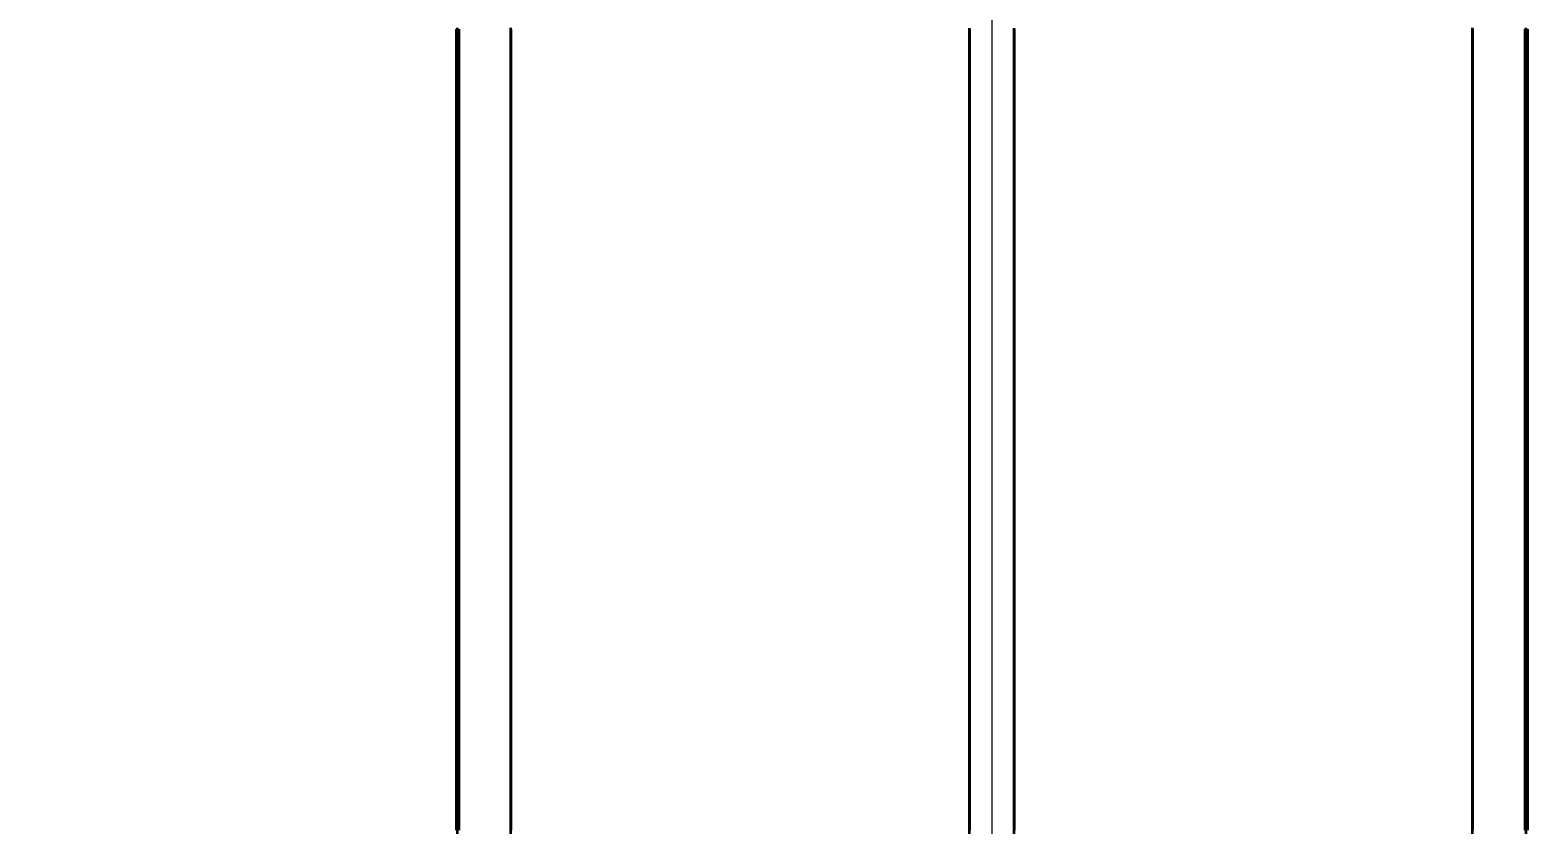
# Model space of a CAD drawing. Header units: millimetres. Extents: x 0 to 2382, y 0 to 420.
# Drawn here: x 179.2 to 187.6, y 115.68 to 120.15 of the extents above; entities that cross this region are included whole.
import ezdxf

# ---------------------------------------------------------------- set-up
doc = ezdxf.new("R2010")
doc.units = ezdxf.units.MM
doc.linetypes.add('IRAM-E-TRAZOS', pattern=[5, 4, -1])
for name, color, linetype, lineweight in [('01-VISIBLE', 7, 'CONTINUOUS', 70), ('02-OCULTA', 4, 'IRAM-E-TRAZOS', 35), ('04-COTA', 3, 'CONTINUOUS', 18)]:
    doc.layers.add(name, color=color, linetype=linetype, lineweight=lineweight)
doc.styles.add('ISO3098', font='isocpeur.ttf')
doc.dimstyles.new('FLAMA-IRAM', dxfattribs={"dimtxt": 3.5, "dimasz": 3.5, "dimexe": 2, "dimexo": 1.5, "dimgap": 1, "dimtad": 1, "dimdec": 1, "dimtxsty": 'ISO3098', "dimblk": 'IRAM_FLECHA', "dimblk1": 'IRAM_FLECHA', "dimblk2": 'IRAM_FLECHA', "dimcen": 2.5, "dimclrd": 256, "dimclre": 256, "dimclrt": 256, "dimazin": 3, "dimtfac": 1, "dimtmove": 0, "dimatfit": 3, "dimlwd": 18, "dimlwe": 18})

# ---------------------------------------------------------------- blocks, each defined once
blk = doc.blocks.new('IRAM_FLECHA')
blk.add_solid([(0, 0), (-1, 0.125), (-1, -0.125)])

msp = doc.modelspace()

# ---------------------------------------------------------------- linework, layer by layer
at = {"layer": '01-VISIBLE'}
for points in [[(181.6, 120.15), (181.6, 120.1), (181.6, 120.05), (181.6, 120), (181.6, 119.95), (181.6, 119.9), (181.6, 119.85), (181.6, 119.8), (181.6, 119.75), (181.6, 119.7), (181.6, 119.65), (181.6, 119.6), (181.6, 119.55), (181.6, 119.5), (181.6, 119.45), (181.6, 119.4), (181.6, 119.35), (181.6, 119.3), (181.6, 119.25), (181.6, 119.2), (181.6, 119.15), (181.6, 119.1), (181.6, 119.05), (181.6, 119), (181.6, 118.95), (181.6, 118.9), (181.6, 118.85), (181.6, 118.8), (181.6, 118.75), (181.6, 118.7), (181.6, 118.65), (181.6, 118.6), (181.6, 118.55), (181.6, 118.5), (181.6, 118.45), (181.6, 118.4), (181.6, 118.35), (181.6, 118.3), (181.6, 118.25), (181.6, 118.2), (181.6, 118.15), (181.6, 118.1), (181.6, 118.05), (181.6, 118), (181.6, 117.95), (181.6, 117.9), (181.6, 117.85), (181.6, 117.8), (181.6, 117.75), (181.6, 117.7), (181.6, 117.65), (181.6, 117.6), (181.6, 117.55), (181.6, 117.5), (181.6, 117.45), (181.6, 117.4), (181.6, 117.35), (181.6, 117.3), (181.6, 117.25), (181.6, 117.2), (181.6, 117.15), (181.6, 117.1), (181.6, 117.05), (181.6, 117), (181.6, 116.95), (181.6, 116.9), (181.6, 116.85), (181.6, 116.8), (181.6, 116.75), (181.6, 116.7), (181.6, 116.65), (181.6, 116.6), (181.6, 116.55), (181.6, 116.5), (181.6, 116.45), (181.6, 116.4), (181.6, 116.35), (181.6, 116.3), (181.6, 116.25), (181.6, 116.2), (181.6, 116.15), (181.6, 116.1), (181.6, 116.05), (181.6, 116), (181.6, 115.95), (181.6, 115.9), (181.6, 115.85), (181.6, 115.8), (181.6, 115.75), (181.6, 115.7), (181.6, 115.65)], [(187.6, 120.15), (187.6, 120.1), (187.6, 120.05), (187.6, 120), (187.6, 119.95), (187.6, 119.9), (187.6, 119.85), (187.6, 119.8), (187.6, 119.75), (187.6, 119.7), (187.6, 119.65), (187.6, 119.6), (187.6, 119.55), (187.6, 119.5), (187.6, 119.45), (187.6, 119.4), (187.6, 119.35), (187.6, 119.3), (187.6, 119.25), (187.6, 119.2), (187.6, 119.15), (187.6, 119.1), (187.6, 119.05), (187.6, 119), (187.6, 118.95), (187.6, 118.9), (187.6, 118.85), (187.6, 118.8), (187.6, 118.75), (187.6, 118.7), (187.6, 118.65), (187.6, 118.6), (187.6, 118.55), (187.6, 118.5), (187.6, 118.45), (187.6, 118.4), (187.6, 118.35), (187.6, 118.3), (187.6, 118.25), (187.6, 118.2), (187.6, 118.15), (187.6, 118.1), (187.6, 118.05), (187.6, 118), (187.6, 117.95), (187.6, 117.9), (187.6, 117.85), (187.6, 117.8), (187.6, 117.75), (187.6, 117.7), (187.6, 117.65), (187.6, 117.6), (187.6, 117.55), (187.6, 117.5), (187.6, 117.45), (187.6, 117.4), (187.6, 117.35), (187.6, 117.3), (187.6, 117.25), (187.6, 117.2), (187.6, 117.15), (187.6, 117.1), (187.6, 117.05), (187.6, 117), (187.6, 116.95), (187.6, 116.9), (187.6, 116.85), (187.6, 116.8), (187.6, 116.75), (187.6, 116.7), (187.6, 116.65), (187.6, 116.6), (187.6, 116.55), (187.6, 116.5), (187.6, 116.45), (187.6, 116.4), (187.6, 116.35), (187.6, 116.3), (187.6, 116.25), (187.6, 116.2), (187.6, 116.15), (187.6, 116.1), (187.6, 116.05), (187.6, 116), (187.6, 115.95), (187.6, 115.9), (187.6, 115.85), (187.6, 115.8), (187.6, 115.75), (187.6, 115.7), (187.6, 115.65)]]:
    msp.add_lwpolyline(points, dxfattribs=at)
at = {"layer": '02-OCULTA'}
for points in [[(181.6, 115.684), (181.6, 115.747), (181.6, 115.81), (181.6, 115.873), (181.6, 115.936), (181.6, 115.999), (181.6, 116.062), (181.6, 116.125), (181.6, 116.188), (181.6, 116.251), (181.6, 116.314), (181.6, 116.377), (181.6, 116.44), (181.6, 116.503), (181.6, 116.566), (181.6, 116.629), (181.6, 116.692), (181.6, 116.755), (181.6, 116.818), (181.6, 116.881), (181.6, 116.944), (181.6, 117.007), (181.6, 117.07), (181.6, 117.133), (181.6, 117.196), (181.6, 117.259), (181.6, 117.322), (181.6, 117.385), (181.6, 117.448), (181.6, 117.511), (181.6, 117.574), (181.6, 117.637), (181.6, 117.7), (181.6, 117.763), (181.6, 117.826), (181.6, 117.889), (181.6, 117.952), (181.6, 118.015), (181.6, 118.078), (181.6, 118.141), (181.6, 118.204), (181.6, 118.267), (181.6, 118.33), (181.6, 118.393), (181.6, 118.456), (181.6, 118.519), (181.6, 118.582), (181.6, 118.645), (181.6, 118.708), (181.6, 118.771), (181.6, 118.834), (181.6, 118.897), (181.6, 118.96), (181.6, 119.023), (181.6, 119.086), (181.6, 119.149), (181.6, 119.212), (181.6, 119.275), (181.6, 119.338), (181.6, 119.401), (181.6, 119.464), (181.6, 119.527), (181.6, 119.59), (181.6, 119.653), (181.6, 119.716), (181.6, 119.779), (181.6, 119.842), (181.6, 119.905), (181.6, 119.968), (181.6, 120.031), (181.6, 120.094), (181.6, 120.157)], [(181.6, 115.6), (181.6, 115.6875), (181.6, 115.775), (181.6, 115.8625), (181.6, 115.95), (181.6, 116.0375), (181.6, 116.125), (181.6, 116.2125), (181.6, 116.3), (181.6, 116.3875), (181.6, 116.475), (181.6, 116.5625), (181.6, 116.65), (181.6, 116.7375), (181.6, 116.825), (181.6, 116.9125), (181.6, 117), (181.6, 117.0875), (181.6, 117.175), (181.6, 117.2625), (181.6, 117.35), (181.6, 117.4375), (181.6, 117.525), (181.6, 117.6125), (181.6, 117.7), (181.6, 117.7875), (181.6, 117.875), (181.6, 117.9625), (181.6, 118.05), (181.6, 118.1375), (181.6, 118.225), (181.6, 118.3125), (181.6, 118.4), (181.6, 118.4875), (181.6, 118.575), (181.6, 118.6625), (181.6, 118.75), (181.6, 118.8375), (181.6, 118.925), (181.6, 119.0125), (181.6, 119.1), (181.6, 119.1875), (181.6, 119.275), (181.6, 119.3625), (181.6, 119.45), (181.6, 119.5375), (181.6, 119.625), (181.6, 119.7125), (181.6, 119.8), (181.6, 119.8875), (181.6, 119.975), (181.6, 120.0625), (181.6, 120.15)], [(181.6, 120.15), (181.6, 120.1), (181.6, 120.05), (181.6, 120), (181.6, 119.95), (181.6, 119.9), (181.6, 119.85), (181.6, 119.8), (181.6, 119.75), (181.6, 119.7), (181.6, 119.65), (181.6, 119.6), (181.6, 119.55), (181.6, 119.5), (181.6, 119.45), (181.6, 119.4), (181.6, 119.35), (181.6, 119.3), (181.6, 119.25), (181.6, 119.2), (181.6, 119.15), (181.6, 119.1), (181.6, 119.05), (181.6, 119), (181.6, 118.95), (181.6, 118.9), (181.6, 118.85), (181.6, 118.8), (181.6, 118.75), (181.6, 118.7), (181.6, 118.65), (181.6, 118.6), (181.6, 118.55), (181.6, 118.5), (181.6, 118.45), (181.6, 118.4), (181.6, 118.35), (181.6, 118.3), (181.6, 118.25), (181.6, 118.2), (181.6, 118.15), (181.6, 118.1), (181.6, 118.05), (181.6, 118), (181.6, 117.95), (181.6, 117.9), (181.6, 117.85), (181.6, 117.8), (181.6, 117.75), (181.6, 117.7), (181.6, 117.65), (181.6, 117.6), (181.6, 117.55), (181.6, 117.5), (181.6, 117.45), (181.6, 117.4), (181.6, 117.35), (181.6, 117.3), (181.6, 117.25), (181.6, 117.2), (181.6, 117.15), (181.6, 117.1), (181.6, 117.05), (181.6, 117), (181.6, 116.95), (181.6, 116.9), (181.6, 116.85), (181.6, 116.8), (181.6, 116.75), (181.6, 116.7), (181.6, 116.65), (181.6, 116.6), (181.6, 116.55), (181.6, 116.5), (181.6, 116.45), (181.6, 116.4), (181.6, 116.35), (181.6, 116.3), (181.6, 116.25), (181.6, 116.2), (181.6, 116.15), (181.6, 116.1), (181.6, 116.05), (181.6, 116), (181.6, 115.95), (181.6, 115.9), (181.6, 115.85), (181.6, 115.8), (181.6, 115.75), (181.6, 115.7), (181.6, 115.65)], [(181.9, 115.684), (181.9, 115.747), (181.9, 115.81), (181.9, 115.873), (181.9, 115.936), (181.9, 115.999), (181.9, 116.062), (181.9, 116.125), (181.9, 116.188), (181.9, 116.251), (181.9, 116.314), (181.9, 116.377), (181.9, 116.44), (181.9, 116.503), (181.9, 116.566), (181.9, 116.629), (181.9, 116.692), (181.9, 116.755), (181.9, 116.818), (181.9, 116.881), (181.9, 116.944), (181.9, 117.007), (181.9, 117.07), (181.9, 117.133), (181.9, 117.196), (181.9, 117.259), (181.9, 117.322), (181.9, 117.385), (181.9, 117.448), (181.9, 117.511), (181.9, 117.574), (181.9, 117.637), (181.9, 117.7), (181.9, 117.763), (181.9, 117.826), (181.9, 117.889), (181.9, 117.952), (181.9, 118.015), (181.9, 118.078), (181.9, 118.141), (181.9, 118.204), (181.9, 118.267), (181.9, 118.33), (181.9, 118.393), (181.9, 118.456), (181.9, 118.519), (181.9, 118.582), (181.9, 118.645), (181.9, 118.708), (181.9, 118.771), (181.9, 118.834), (181.9, 118.897), (181.9, 118.96), (181.9, 119.023), (181.9, 119.086), (181.9, 119.149), (181.9, 119.212), (181.9, 119.275), (181.9, 119.338), (181.9, 119.401), (181.9, 119.464), (181.9, 119.527), (181.9, 119.59), (181.9, 119.653), (181.9, 119.716), (181.9, 119.779), (181.9, 119.842), (181.9, 119.905), (181.9, 119.968), (181.9, 120.031), (181.9, 120.094), (181.9, 120.157)], [(181.9, 115.63), (181.9, 115.692), (181.9, 115.754), (181.9, 115.816), (181.9, 115.878), (181.9, 115.94), (181.9, 116.002), (181.9, 116.064), (181.9, 116.126), (181.9, 116.188), (181.9, 116.25), (181.9, 116.312), (181.9, 116.374), (181.9, 116.436), (181.9, 116.498), (181.9, 116.56), (181.9, 116.622), (181.9, 116.684), (181.9, 116.746), (181.9, 116.808), (181.9, 116.87), (181.9, 116.932), (181.9, 116.994), (181.9, 117.056), (181.9, 117.118), (181.9, 117.18), (181.9, 117.242), (181.9, 117.304), (181.9, 117.366), (181.9, 117.428), (181.9, 117.49), (181.9, 117.552), (181.9, 117.614), (181.9, 117.676), (181.9, 117.738), (181.9, 117.8), (181.9, 117.862), (181.9, 117.924), (181.9, 117.986), (181.9, 118.048), (181.9, 118.11), (181.9, 118.172), (181.9, 118.234), (181.9, 118.296), (181.9, 118.358), (181.9, 118.42), (181.9, 118.482), (181.9, 118.544), (181.9, 118.606), (181.9, 118.668), (181.9, 118.73), (181.9, 118.792), (181.9, 118.854), (181.9, 118.916), (181.9, 118.978), (181.9, 119.04), (181.9, 119.102), (181.9, 119.164), (181.9, 119.226), (181.9, 119.288), (181.9, 119.35), (181.9, 119.412), (181.9, 119.474), (181.9, 119.536), (181.9, 119.598), (181.9, 119.66), (181.9, 119.722), (181.9, 119.784), (181.9, 119.846), (181.9, 119.908), (181.9, 119.97), (181.9, 120.032), (181.9, 120.094), (181.9, 120.156)], [(181.9, 120.15), (181.9, 120.1), (181.9, 120.05), (181.9, 120), (181.9, 119.95), (181.9, 119.9), (181.9, 119.85), (181.9, 119.8), (181.9, 119.75), (181.9, 119.7), (181.9, 119.65), (181.9, 119.6), (181.9, 119.55), (181.9, 119.5), (181.9, 119.45), (181.9, 119.4), (181.9, 119.35), (181.9, 119.3), (181.9, 119.25), (181.9, 119.2), (181.9, 119.15), (181.9, 119.1), (181.9, 119.05), (181.9, 119), (181.9, 118.95), (181.9, 118.9), (181.9, 118.85), (181.9, 118.8), (181.9, 118.75), (181.9, 118.7), (181.9, 118.65), (181.9, 118.6), (181.9, 118.55), (181.9, 118.5), (181.9, 118.45), (181.9, 118.4), (181.9, 118.35), (181.9, 118.3), (181.9, 118.25), (181.9, 118.2), (181.9, 118.15), (181.9, 118.1), (181.9, 118.05), (181.9, 118), (181.9, 117.95), (181.9, 117.9), (181.9, 117.85), (181.9, 117.8), (181.9, 117.75), (181.9, 117.7), (181.9, 117.65), (181.9, 117.6), (181.9, 117.55), (181.9, 117.5), (181.9, 117.45), (181.9, 117.4), (181.9, 117.35), (181.9, 117.3), (181.9, 117.25), (181.9, 117.2), (181.9, 117.15), (181.9, 117.1), (181.9, 117.05), (181.9, 117), (181.9, 116.95), (181.9, 116.9), (181.9, 116.85), (181.9, 116.8), (181.9, 116.75), (181.9, 116.7), (181.9, 116.65), (181.9, 116.6), (181.9, 116.55), (181.9, 116.5), (181.9, 116.45), (181.9, 116.4), (181.9, 116.35), (181.9, 116.3), (181.9, 116.25), (181.9, 116.2), (181.9, 116.15), (181.9, 116.1), (181.9, 116.05), (181.9, 116), (181.9, 115.95), (181.9, 115.9), (181.9, 115.85), (181.9, 115.8), (181.9, 115.75), (181.9, 115.7), (181.9, 115.65)], [(181.9, 120.15), (181.9, 120.1), (181.9, 120.05), (181.9, 120), (181.9, 119.95), (181.9, 119.9), (181.9, 119.85), (181.9, 119.8), (181.9, 119.75), (181.9, 119.7), (181.9, 119.65), (181.9, 119.6), (181.9, 119.55), (181.9, 119.5), (181.9, 119.45), (181.9, 119.4), (181.9, 119.35), (181.9, 119.3), (181.9, 119.25), (181.9, 119.2), (181.9, 119.15), (181.9, 119.1), (181.9, 119.05), (181.9, 119), (181.9, 118.95), (181.9, 118.9), (181.9, 118.85), (181.9, 118.8), (181.9, 118.75), (181.9, 118.7), (181.9, 118.65), (181.9, 118.6), (181.9, 118.55), (181.9, 118.5), (181.9, 118.45), (181.9, 118.4), (181.9, 118.35), (181.9, 118.3), (181.9, 118.25), (181.9, 118.2), (181.9, 118.15), (181.9, 118.1), (181.9, 118.05), (181.9, 118), (181.9, 117.95), (181.9, 117.9), (181.9, 117.85), (181.9, 117.8), (181.9, 117.75), (181.9, 117.7), (181.9, 117.65), (181.9, 117.6), (181.9, 117.55), (181.9, 117.5), (181.9, 117.45), (181.9, 117.4), (181.9, 117.35), (181.9, 117.3), (181.9, 117.25), (181.9, 117.2), (181.9, 117.15), (181.9, 117.1), (181.9, 117.05), (181.9, 117), (181.9, 116.95), (181.9, 116.9), (181.9, 116.85), (181.9, 116.8), (181.9, 116.75), (181.9, 116.7), (181.9, 116.65), (181.9, 116.6), (181.9, 116.55), (181.9, 116.5), (181.9, 116.45), (181.9, 116.4), (181.9, 116.35), (181.9, 116.3), (181.9, 116.25), (181.9, 116.2), (181.9, 116.15), (181.9, 116.1), (181.9, 116.05), (181.9, 116), (181.9, 115.95), (181.9, 115.9), (181.9, 115.85), (181.9, 115.8), (181.9, 115.75), (181.9, 115.7), (181.9, 115.65)], [(184.475, 115.63), (184.475, 115.692), (184.475, 115.754), (184.475, 115.816), (184.475, 115.878), (184.475, 115.94), (184.475, 116.002), (184.475, 116.064), (184.475, 116.126), (184.475, 116.188), (184.475, 116.25), (184.475, 116.312), (184.475, 116.374), (184.475, 116.436), (184.475, 116.498), (184.475, 116.56), (184.475, 116.622), (184.475, 116.684), (184.475, 116.746), (184.475, 116.808), (184.475, 116.87), (184.475, 116.932), (184.475, 116.994), (184.475, 117.056), (184.475, 117.118), (184.475, 117.18), (184.475, 117.242), (184.475, 117.304), (184.475, 117.366), (184.475, 117.428), (184.475, 117.49), (184.475, 117.552), (184.475, 117.614), (184.475, 117.676), (184.475, 117.738), (184.475, 117.8), (184.475, 117.862), (184.475, 117.924), (184.475, 117.986), (184.475, 118.048), (184.475, 118.11), (184.475, 118.172), (184.475, 118.234), (184.475, 118.296), (184.475, 118.358), (184.475, 118.42), (184.475, 118.482), (184.475, 118.544), (184.475, 118.606), (184.475, 118.668), (184.475, 118.73), (184.475, 118.792), (184.475, 118.854), (184.475, 118.916), (184.475, 118.978), (184.475, 119.04), (184.475, 119.102), (184.475, 119.164), (184.475, 119.226), (184.475, 119.288), (184.475, 119.35), (184.475, 119.412), (184.475, 119.474), (184.475, 119.536), (184.475, 119.598), (184.475, 119.66), (184.475, 119.722), (184.475, 119.784), (184.475, 119.846), (184.475, 119.908), (184.475, 119.97), (184.475, 120.032), (184.475, 120.094), (184.475, 120.156)], [(184.475, 120.15), (184.475, 120.1), (184.475, 120.05), (184.475, 120), (184.475, 119.95), (184.475, 119.9), (184.475, 119.85), (184.475, 119.8), (184.475, 119.75), (184.475, 119.7), (184.475, 119.65), (184.475, 119.6), (184.475, 119.55), (184.475, 119.5), (184.475, 119.45), (184.475, 119.4), (184.475, 119.35), (184.475, 119.3), (184.475, 119.25), (184.475, 119.2), (184.475, 119.15), (184.475, 119.1), (184.475, 119.05), (184.475, 119), (184.475, 118.95), (184.475, 118.9), (184.475, 118.85), (184.475, 118.8), (184.475, 118.75), (184.475, 118.7), (184.475, 118.65), (184.475, 118.6), (184.475, 118.55), (184.475, 118.5), (184.475, 118.45), (184.475, 118.4), (184.475, 118.35), (184.475, 118.3), (184.475, 118.25), (184.475, 118.2), (184.475, 118.15), (184.475, 118.1), (184.475, 118.05), (184.475, 118), (184.475, 117.95), (184.475, 117.9), (184.475, 117.85), (184.475, 117.8), (184.475, 117.75), (184.475, 117.7), (184.475, 117.65), (184.475, 117.6), (184.475, 117.55), (184.475, 117.5), (184.475, 117.45), (184.475, 117.4), (184.475, 117.35), (184.475, 117.3), (184.475, 117.25), (184.475, 117.2), (184.475, 117.15), (184.475, 117.1), (184.475, 117.05), (184.475, 117), (184.475, 116.95), (184.475, 116.9), (184.475, 116.85), (184.475, 116.8), (184.475, 116.75), (184.475, 116.7), (184.475, 116.65), (184.475, 116.6), (184.475, 116.55), (184.475, 116.5), (184.475, 116.45), (184.475, 116.4), (184.475, 116.35), (184.475, 116.3), (184.475, 116.25), (184.475, 116.2), (184.475, 116.15), (184.475, 116.1), (184.475, 116.05), (184.475, 116), (184.475, 115.95), (184.475, 115.9), (184.475, 115.85), (184.475, 115.8), (184.475, 115.75), (184.475, 115.7), (184.475, 115.65)], [(184.725, 115.63), (184.725, 115.692), (184.725, 115.754), (184.725, 115.816), (184.725, 115.878), (184.725, 115.94), (184.725, 116.002), (184.725, 116.064), (184.725, 116.126), (184.725, 116.188), (184.725, 116.25), (184.725, 116.312), (184.725, 116.374), (184.725, 116.436), (184.725, 116.498), (184.725, 116.56), (184.725, 116.622), (184.725, 116.684), (184.725, 116.746), (184.725, 116.808), (184.725, 116.87), (184.725, 116.932), (184.725, 116.994), (184.725, 117.056), (184.725, 117.118), (184.725, 117.18), (184.725, 117.242), (184.725, 117.304), (184.725, 117.366), (184.725, 117.428), (184.725, 117.49), (184.725, 117.552), (184.725, 117.614), (184.725, 117.676), (184.725, 117.738), (184.725, 117.8), (184.725, 117.862), (184.725, 117.924), (184.725, 117.986), (184.725, 118.048), (184.725, 118.11), (184.725, 118.172), (184.725, 118.234), (184.725, 118.296), (184.725, 118.358), (184.725, 118.42), (184.725, 118.482), (184.725, 118.544), (184.725, 118.606), (184.725, 118.668), (184.725, 118.73), (184.725, 118.792), (184.725, 118.854), (184.725, 118.916), (184.725, 118.978), (184.725, 119.04), (184.725, 119.102), (184.725, 119.164), (184.725, 119.226), (184.725, 119.288), (184.725, 119.35), (184.725, 119.412), (184.725, 119.474), (184.725, 119.536), (184.725, 119.598), (184.725, 119.66), (184.725, 119.722), (184.725, 119.784), (184.725, 119.846), (184.725, 119.908), (184.725, 119.97), (184.725, 120.032), (184.725, 120.094), (184.725, 120.156)], [(184.725, 120.15), (184.725, 120.1), (184.725, 120.05), (184.725, 120), (184.725, 119.95), (184.725, 119.9), (184.725, 119.85), (184.725, 119.8), (184.725, 119.75), (184.725, 119.7), (184.725, 119.65), (184.725, 119.6), (184.725, 119.55), (184.725, 119.5), (184.725, 119.45), (184.725, 119.4), (184.725, 119.35), (184.725, 119.3), (184.725, 119.25), (184.725, 119.2), (184.725, 119.15), (184.725, 119.1), (184.725, 119.05), (184.725, 119), (184.725, 118.95), (184.725, 118.9), (184.725, 118.85), (184.725, 118.8), (184.725, 118.75), (184.725, 118.7), (184.725, 118.65), (184.725, 118.6), (184.725, 118.55), (184.725, 118.5), (184.725, 118.45), (184.725, 118.4), (184.725, 118.35), (184.725, 118.3), (184.725, 118.25), (184.725, 118.2), (184.725, 118.15), (184.725, 118.1), (184.725, 118.05), (184.725, 118), (184.725, 117.95), (184.725, 117.9), (184.725, 117.85), (184.725, 117.8), (184.725, 117.75), (184.725, 117.7), (184.725, 117.65), (184.725, 117.6), (184.725, 117.55), (184.725, 117.5), (184.725, 117.45), (184.725, 117.4), (184.725, 117.35), (184.725, 117.3), (184.725, 117.25), (184.725, 117.2), (184.725, 117.15), (184.725, 117.1), (184.725, 117.05), (184.725, 117), (184.725, 116.95), (184.725, 116.9), (184.725, 116.85), (184.725, 116.8), (184.725, 116.75), (184.725, 116.7), (184.725, 116.65), (184.725, 116.6), (184.725, 116.55), (184.725, 116.5), (184.725, 116.45), (184.725, 116.4), (184.725, 116.35), (184.725, 116.3), (184.725, 116.25), (184.725, 116.2), (184.725, 116.15), (184.725, 116.1), (184.725, 116.05), (184.725, 116), (184.725, 115.95), (184.725, 115.9), (184.725, 115.85), (184.725, 115.8), (184.725, 115.75), (184.725, 115.7), (184.725, 115.65)], [(187.3, 115.684), (187.3, 115.747), (187.3, 115.81), (187.3, 115.873), (187.3, 115.936), (187.3, 115.999), (187.3, 116.062), (187.3, 116.125), (187.3, 116.188), (187.3, 116.251), (187.3, 116.314), (187.3, 116.377), (187.3, 116.44), (187.3, 116.503), (187.3, 116.566), (187.3, 116.629), (187.3, 116.692), (187.3, 116.755), (187.3, 116.818), (187.3, 116.881), (187.3, 116.944), (187.3, 117.007), (187.3, 117.07), (187.3, 117.133), (187.3, 117.196), (187.3, 117.259), (187.3, 117.322), (187.3, 117.385), (187.3, 117.448), (187.3, 117.511), (187.3, 117.574), (187.3, 117.637), (187.3, 117.7), (187.3, 117.763), (187.3, 117.826), (187.3, 117.889), (187.3, 117.952), (187.3, 118.015), (187.3, 118.078), (187.3, 118.141), (187.3, 118.204), (187.3, 118.267), (187.3, 118.33), (187.3, 118.393), (187.3, 118.456), (187.3, 118.519), (187.3, 118.582), (187.3, 118.645), (187.3, 118.708), (187.3, 118.771), (187.3, 118.834), (187.3, 118.897), (187.3, 118.96), (187.3, 119.023), (187.3, 119.086), (187.3, 119.149), (187.3, 119.212), (187.3, 119.275), (187.3, 119.338), (187.3, 119.401), (187.3, 119.464), (187.3, 119.527), (187.3, 119.59), (187.3, 119.653), (187.3, 119.716), (187.3, 119.779), (187.3, 119.842), (187.3, 119.905), (187.3, 119.968), (187.3, 120.031), (187.3, 120.094), (187.3, 120.157)], [(187.3, 115.63), (187.3, 115.692), (187.3, 115.754), (187.3, 115.816), (187.3, 115.878), (187.3, 115.94), (187.3, 116.002), (187.3, 116.064), (187.3, 116.126), (187.3, 116.188), (187.3, 116.25), (187.3, 116.312), (187.3, 116.374), (187.3, 116.436), (187.3, 116.498), (187.3, 116.56), (187.3, 116.622), (187.3, 116.684), (187.3, 116.746), (187.3, 116.808), (187.3, 116.87), (187.3, 116.932), (187.3, 116.994), (187.3, 117.056), (187.3, 117.118), (187.3, 117.18), (187.3, 117.242), (187.3, 117.304), (187.3, 117.366), (187.3, 117.428), (187.3, 117.49), (187.3, 117.552), (187.3, 117.614), (187.3, 117.676), (187.3, 117.738), (187.3, 117.8), (187.3, 117.862), (187.3, 117.924), (187.3, 117.986), (187.3, 118.048), (187.3, 118.11), (187.3, 118.172), (187.3, 118.234), (187.3, 118.296), (187.3, 118.358), (187.3, 118.42), (187.3, 118.482), (187.3, 118.544), (187.3, 118.606), (187.3, 118.668), (187.3, 118.73), (187.3, 118.792), (187.3, 118.854), (187.3, 118.916), (187.3, 118.978), (187.3, 119.04), (187.3, 119.102), (187.3, 119.164), (187.3, 119.226), (187.3, 119.288), (187.3, 119.35), (187.3, 119.412), (187.3, 119.474), (187.3, 119.536), (187.3, 119.598), (187.3, 119.66), (187.3, 119.722), (187.3, 119.784), (187.3, 119.846), (187.3, 119.908), (187.3, 119.97), (187.3, 120.032), (187.3, 120.094), (187.3, 120.156)], [(187.3, 120.15), (187.3, 120.1), (187.3, 120.05), (187.3, 120), (187.3, 119.95), (187.3, 119.9), (187.3, 119.85), (187.3, 119.8), (187.3, 119.75), (187.3, 119.7), (187.3, 119.65), (187.3, 119.6), (187.3, 119.55), (187.3, 119.5), (187.3, 119.45), (187.3, 119.4), (187.3, 119.35), (187.3, 119.3), (187.3, 119.25), (187.3, 119.2), (187.3, 119.15), (187.3, 119.1), (187.3, 119.05), (187.3, 119), (187.3, 118.95), (187.3, 118.9), (187.3, 118.85), (187.3, 118.8), (187.3, 118.75), (187.3, 118.7), (187.3, 118.65), (187.3, 118.6), (187.3, 118.55), (187.3, 118.5), (187.3, 118.45), (187.3, 118.4), (187.3, 118.35), (187.3, 118.3), (187.3, 118.25), (187.3, 118.2), (187.3, 118.15), (187.3, 118.1), (187.3, 118.05), (187.3, 118), (187.3, 117.95), (187.3, 117.9), (187.3, 117.85), (187.3, 117.8), (187.3, 117.75), (187.3, 117.7), (187.3, 117.65), (187.3, 117.6), (187.3, 117.55), (187.3, 117.5), (187.3, 117.45), (187.3, 117.4), (187.3, 117.35), (187.3, 117.3), (187.3, 117.25), (187.3, 117.2), (187.3, 117.15), (187.3, 117.1), (187.3, 117.05), (187.3, 117), (187.3, 116.95), (187.3, 116.9), (187.3, 116.85), (187.3, 116.8), (187.3, 116.75), (187.3, 116.7), (187.3, 116.65), (187.3, 116.6), (187.3, 116.55), (187.3, 116.5), (187.3, 116.45), (187.3, 116.4), (187.3, 116.35), (187.3, 116.3), (187.3, 116.25), (187.3, 116.2), (187.3, 116.15), (187.3, 116.1), (187.3, 116.05), (187.3, 116), (187.3, 115.95), (187.3, 115.9), (187.3, 115.85), (187.3, 115.8), (187.3, 115.75), (187.3, 115.7), (187.3, 115.65)], [(187.3, 120.15), (187.3, 120.1), (187.3, 120.05), (187.3, 120), (187.3, 119.95), (187.3, 119.9), (187.3, 119.85), (187.3, 119.8), (187.3, 119.75), (187.3, 119.7), (187.3, 119.65), (187.3, 119.6), (187.3, 119.55), (187.3, 119.5), (187.3, 119.45), (187.3, 119.4), (187.3, 119.35), (187.3, 119.3), (187.3, 119.25), (187.3, 119.2), (187.3, 119.15), (187.3, 119.1), (187.3, 119.05), (187.3, 119), (187.3, 118.95), (187.3, 118.9), (187.3, 118.85), (187.3, 118.8), (187.3, 118.75), (187.3, 118.7), (187.3, 118.65), (187.3, 118.6), (187.3, 118.55), (187.3, 118.5), (187.3, 118.45), (187.3, 118.4), (187.3, 118.35), (187.3, 118.3), (187.3, 118.25), (187.3, 118.2), (187.3, 118.15), (187.3, 118.1), (187.3, 118.05), (187.3, 118), (187.3, 117.95), (187.3, 117.9), (187.3, 117.85), (187.3, 117.8), (187.3, 117.75), (187.3, 117.7), (187.3, 117.65), (187.3, 117.6), (187.3, 117.55), (187.3, 117.5), (187.3, 117.45), (187.3, 117.4), (187.3, 117.35), (187.3, 117.3), (187.3, 117.25), (187.3, 117.2), (187.3, 117.15), (187.3, 117.1), (187.3, 117.05), (187.3, 117), (187.3, 116.95), (187.3, 116.9), (187.3, 116.85), (187.3, 116.8), (187.3, 116.75), (187.3, 116.7), (187.3, 116.65), (187.3, 116.6), (187.3, 116.55), (187.3, 116.5), (187.3, 116.45), (187.3, 116.4), (187.3, 116.35), (187.3, 116.3), (187.3, 116.25), (187.3, 116.2), (187.3, 116.15), (187.3, 116.1), (187.3, 116.05), (187.3, 116), (187.3, 115.95), (187.3, 115.9), (187.3, 115.85), (187.3, 115.8), (187.3, 115.75), (187.3, 115.7), (187.3, 115.65)], [(187.6, 115.684), (187.6, 115.747), (187.6, 115.81), (187.6, 115.873), (187.6, 115.936), (187.6, 115.999), (187.6, 116.062), (187.6, 116.125), (187.6, 116.188), (187.6, 116.251), (187.6, 116.314), (187.6, 116.377), (187.6, 116.44), (187.6, 116.503), (187.6, 116.566), (187.6, 116.629), (187.6, 116.692), (187.6, 116.755), (187.6, 116.818), (187.6, 116.881), (187.6, 116.944), (187.6, 117.007), (187.6, 117.07), (187.6, 117.133), (187.6, 117.196), (187.6, 117.259), (187.6, 117.322), (187.6, 117.385), (187.6, 117.448), (187.6, 117.511), (187.6, 117.574), (187.6, 117.637), (187.6, 117.7), (187.6, 117.763), (187.6, 117.826), (187.6, 117.889), (187.6, 117.952), (187.6, 118.015), (187.6, 118.078), (187.6, 118.141), (187.6, 118.204), (187.6, 118.267), (187.6, 118.33), (187.6, 118.393), (187.6, 118.456), (187.6, 118.519), (187.6, 118.582), (187.6, 118.645), (187.6, 118.708), (187.6, 118.771), (187.6, 118.834), (187.6, 118.897), (187.6, 118.96), (187.6, 119.023), (187.6, 119.086), (187.6, 119.149), (187.6, 119.212), (187.6, 119.275), (187.6, 119.338), (187.6, 119.401), (187.6, 119.464), (187.6, 119.527), (187.6, 119.59), (187.6, 119.653), (187.6, 119.716), (187.6, 119.779), (187.6, 119.842), (187.6, 119.905), (187.6, 119.968), (187.6, 120.031), (187.6, 120.094), (187.6, 120.157)], [(187.6, 115.6), (187.6, 115.6875), (187.6, 115.775), (187.6, 115.8625), (187.6, 115.95), (187.6, 116.0375), (187.6, 116.125), (187.6, 116.2125), (187.6, 116.3), (187.6, 116.3875), (187.6, 116.475), (187.6, 116.5625), (187.6, 116.65), (187.6, 116.7375), (187.6, 116.825), (187.6, 116.9125), (187.6, 117), (187.6, 117.0875), (187.6, 117.175), (187.6, 117.2625), (187.6, 117.35), (187.6, 117.4375), (187.6, 117.525), (187.6, 117.6125), (187.6, 117.7), (187.6, 117.7875), (187.6, 117.875), (187.6, 117.9625), (187.6, 118.05), (187.6, 118.1375), (187.6, 118.225), (187.6, 118.3125), (187.6, 118.4), (187.6, 118.4875), (187.6, 118.575), (187.6, 118.6625), (187.6, 118.75), (187.6, 118.8375), (187.6, 118.925), (187.6, 119.0125), (187.6, 119.1), (187.6, 119.1875), (187.6, 119.275), (187.6, 119.3625), (187.6, 119.45), (187.6, 119.5375), (187.6, 119.625), (187.6, 119.7125), (187.6, 119.8), (187.6, 119.8875), (187.6, 119.975), (187.6, 120.0625), (187.6, 120.15)], [(187.6, 120.15), (187.6, 120.1), (187.6, 120.05), (187.6, 120), (187.6, 119.95), (187.6, 119.9), (187.6, 119.85), (187.6, 119.8), (187.6, 119.75), (187.6, 119.7), (187.6, 119.65), (187.6, 119.6), (187.6, 119.55), (187.6, 119.5), (187.6, 119.45), (187.6, 119.4), (187.6, 119.35), (187.6, 119.3), (187.6, 119.25), (187.6, 119.2), (187.6, 119.15), (187.6, 119.1), (187.6, 119.05), (187.6, 119), (187.6, 118.95), (187.6, 118.9), (187.6, 118.85), (187.6, 118.8), (187.6, 118.75), (187.6, 118.7), (187.6, 118.65), (187.6, 118.6), (187.6, 118.55), (187.6, 118.5), (187.6, 118.45), (187.6, 118.4), (187.6, 118.35), (187.6, 118.3), (187.6, 118.25), (187.6, 118.2), (187.6, 118.15), (187.6, 118.1), (187.6, 118.05), (187.6, 118), (187.6, 117.95), (187.6, 117.9), (187.6, 117.85), (187.6, 117.8), (187.6, 117.75), (187.6, 117.7), (187.6, 117.65), (187.6, 117.6), (187.6, 117.55), (187.6, 117.5), (187.6, 117.45), (187.6, 117.4), (187.6, 117.35), (187.6, 117.3), (187.6, 117.25), (187.6, 117.2), (187.6, 117.15), (187.6, 117.1), (187.6, 117.05), (187.6, 117), (187.6, 116.95), (187.6, 116.9), (187.6, 116.85), (187.6, 116.8), (187.6, 116.75), (187.6, 116.7), (187.6, 116.65), (187.6, 116.6), (187.6, 116.55), (187.6, 116.5), (187.6, 116.45), (187.6, 116.4), (187.6, 116.35), (187.6, 116.3), (187.6, 116.25), (187.6, 116.2), (187.6, 116.15), (187.6, 116.1), (187.6, 116.05), (187.6, 116), (187.6, 115.95), (187.6, 115.9), (187.6, 115.85), (187.6, 115.8), (187.6, 115.75), (187.6, 115.7), (187.6, 115.65)]]:
    msp.add_lwpolyline(points, dxfattribs=at)

# ---------------------------------------------------------------- dimensions: what is measured, and where the dimension line sits
at = {"layer": '04-COTA'}
msp.add_linear_dim(base=(141.4, 87.5), p1=(141.4, 124), p2=(184.6, 124), dimstyle='FLAMA-IRAM', override={"dimlfac": 10, "dimpost": 'trocha <>'}, dxfattribs=at).render()

doc.saveas('drawing.dxf')
